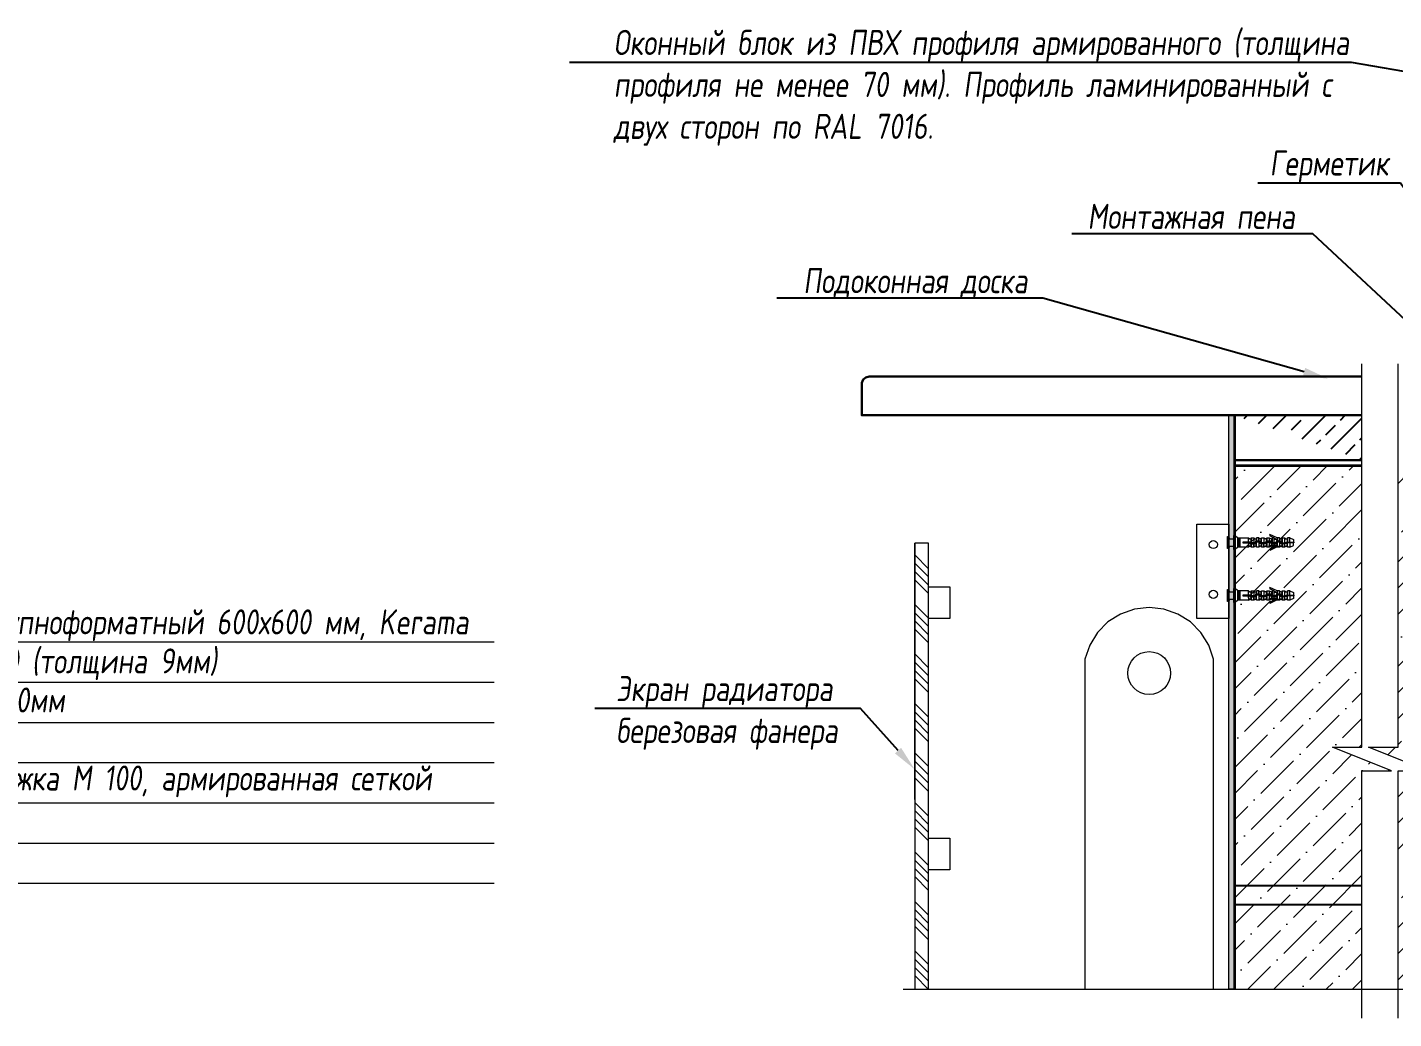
# Model space of a CAD drawing. Header units: millimetres. Extents: x 215300 to 349394, y -116838 to -1602.
# Drawn here: x 347523 to 348466, y -3266 to -2582 of the extents above; entities that cross this region are included whole.
import ezdxf
from ezdxf import colors
from ezdxf.entities.mleader import LeaderData, LeaderLine
from ezdxf.math import Vec2, Vec3

# ---------------------------------------------------------------- set-up
doc = ezdxf.new("R2010")
doc.units = ezdxf.units.MM
for name, color, linetype, lineweight in [('+АР_Размеры', 252, 'Continuous', 9), ('_Штриховки', 250, 'Continuous', 13), ('PDF _Геометрия', 7, 'Continuous', 0), ('TN-СТЯЖКА', 252, 'Continuous', 15), ('АР_Перекрытие', 250, 'Continuous', 30), ('АР_Тонкие', 250, 'Continuous', 5), ('Рисунок', 6, 'Continuous', 35)]:
    doc.layers.add(name, color=color, linetype=linetype, lineweight=lineweight)
doc.layers.add('Тонкая', color=7, linetype='Continuous')
doc.styles.add('Архитект', font='isocpeur.ttf', dxfattribs={"width": 0.8, "oblique": 8})

msp = doc.modelspace()

# ---------------------------------------------------------------- hatches: boundary and pattern name
h = msp.add_hatch()
h.set_pattern_fill('AR-CONC', scale=0.040159, angle=180, style=0)
h.set_pattern_definition([(130, (564129.9254, 141879.502), (-7.31642068, -0.64010356), [0.7650359, -8.415395]), (185, (564129.9254, 141879.502), (1.41532952, 7.67271352), [0.61202873, -6.732316]), (79.549, (564129.316, 141879.4485), (-5.9011176, 7.03257504), [0.65018012, -7.15198137]), (133.8158, (564129.925, 141881.542), (-10.88636224, -1.6883932), [1.14755386, -12.6230925]), (83.3644, (564129.018, 141881.401), (-9.5340034, 9.9364533), [0.9752702, -10.72797206]), (188.816, (564129.925, 141881.542), (-9.5340183, 9.9364357), [0.9180431, -10.098474]), (159, (564128.9054, 141881.032), (-6.08875735, -4.10691832), [0.7650359, -8.415395]), (214, (564128.905, 141881.032), (-2.48193024, 7.39687182), [0.61202873, -6.732316]), (108.5486, (564128.398, 141880.69), (-8.57067082, 3.28996997), [0.65018012, -7.15198137]), (142.5, (564129.9254, 141879.5018), (-0.124036346, 3.395676697), [0, -6.650712175, 0, -6.83432079, 0, -6.7578172]), (172.5, (564129.9254, 141879.502), (-2.68343524, 4.023188304), [0, -3.8965829, 0, -6.49770499, 0, -2.575620896]), (212.5, (564132.2, 141879.5018), (-5.445232248, -0.230062723), [0, -2.5501197, 0, -7.95637346, 0, -10.557495554]), (222.5, (564133.22, 141879.502), (-5.94877391, 1.02111174), [0, -3.31515561, 0, -5.28384802, 0, -7.497351915])])
h.paths.add_polyline_path([(348352.162, -3246.146), (348356.097, -3246.146), (348356.097, -2849.811), (348352.162, -2849.811)])
h = msp.add_hatch()
h.set_pattern_fill('ANSI33', color=256, scale=3.011952, style=0)
h.set_pattern_definition([(45, (285319.19, -28001.22), (-13.524052, 13.524052), []), (45, (285332.714, -28001.22), (-13.524052, 13.524052), [9.562949, -4.7814744])])
edge = h.paths.add_edge_path()
edge.add_line((348444.081, -2849.811), (348444.081, -2880.879))
edge.add_line((348357.272, -2880.879), (348445.099, -2880.879))
edge.add_line((348356.097, -2849.811), (348356.097, -2880.879))
edge.add_line((348357.071, -2849.811), (348444.771, -2849.811))
at = {"layer": '_Штриховки'}
h = msp.add_hatch(dxfattribs=at)
h.set_pattern_fill('ANSI36', color=256, scale=4.015937, style=0)
h.set_pattern_definition([(45, (341670.863, -5053.936), (6.762026, 24.794095), [31.876496, -6.3753, 0, -6.3753])])
h.paths.add_polyline_path([(348356.097, -2884.602), (348444.081, -2884.602), (348444.081, -3079.095), (348423.776, -3079.095), (348464.386, -3095.284), (348444.081, -3095.284), (348444.081, -3246.146), (348356.097, -3246.146)])
h = msp.add_hatch(dxfattribs=at)
h.set_pattern_fill('ANSI36', color=256, scale=4.015937, style=0)
h.set_pattern_definition([(45, (341695.766, -5053.936), (6.762026, 24.794095), [31.876496, -6.3753, 0, -6.3753])])
h.paths.add_polyline_path([(348699.964, -2884.602), (348468.985, -2884.602), (348468.985, -3079.095), (348448.679, -3079.095), (348489.29, -3095.284), (348468.985, -3095.284), (348468.985, -3246.146), (348699.964, -3246.146), (348699.964, -3145.611), (348581.493, -3145.611), (348576.671, -3140.789), (348581.493, -3135.966), (348699.964, -3135.966)])

# ---------------------------------------------------------------- linework, layer by layer
at = {"layer": '+АР_Размеры', "ltscale": 100}
msp.add_line((348356.097, -2849.811, 0), (348356.097, -3096.715, 0), dxfattribs=at)
at = {"layer": '+АР_Размеры', "ltscale": 100, "elevation": 0}
for points in [[(348444.081, -3266.195), (348444.081, -3095.284), (348464.386, -3095.284), (348423.776, -3079.095), (348444.081, -3079.095), (348444.081, -2814.344)], [(348468.985, -3266.195), (348468.985, -3095.284), (348489.29, -3095.284), (348448.679, -3079.095), (348468.985, -3079.095), (348468.985, -2814.344)], [(348127.367, -3246.146), (348590.275, -3246.146), (348590.275, -3266.451), (348606.464, -3225.841), (348606.464, -3246.146), (348907.13, -3246.146)]]:
    msp.add_lwpolyline(points, dxfattribs=at)
at = {"lineweight": 30}
msp.add_line((348356.097, -2880.879, 0), (348444.081, -2880.879, 0), dxfattribs=at)
at = {"const_width": 0.602, "elevation": 0}
msp.add_lwpolyline([(348352.162, -3246.146), (348352.162, -2849.811)], dxfattribs=at)
at = {"layer": 'PDF _Геометрия', "lineweight": 18, "elevation": 0}
for points in [[(348352.162, -2990.231), (348330.203, -2990.231), (348330.203, -2925.064), (348352.162, -2925.064)], [(348351.316, -2941.82), (348351.316, -2933.603), (348351.646, -2933.603), (348351.646, -2941.82)], [(348144.967, -2968.318), (348159.617, -2968.318), (348159.617, -2990.167), (348144.967, -2990.167)], [(348351.316, -2978.413), (348351.316, -2970.2), (348351.646, -2970.2), (348351.646, -2978.413)], [(348144.967, -3141.758), (348159.617, -3141.758), (348159.617, -3163.607), (348144.967, -3163.607)]]:
    msp.add_lwpolyline(points, close=True, dxfattribs=at)
for points in [[(348387.131, -2936.726), (348387.131, -2934.592), (348385.487, -2934.592), (348380.558, -2932.288), (348380.228, -2932.948), (348385.487, -2935.577)], [(348135.481, -3115.057), (348135.481, -2938.209), (348135.481, -3246.146), (348144.967, -3246.146), (348144.967, -2938.209), (348135.481, -2938.209)], [(348144.443, -2938.209), (348144.967, -2938.729)], [(348352.631, -2935.082), (348355.75, -2935.082)], [(348352.631, -2940.34), (348355.75, -2940.34)], [(348358.379, -2940.831), (348356.574, -2942.64), (348355.75, -2942.64), (348355.75, -2932.783), (348356.574, -2932.783), (348358.379, -2934.588), (348365.772, -2934.588), (348366.757, -2935.082)], [(348356.574, -2942.64), (348356.574, -2932.783)], [(348366.757, -2940.34), (348365.772, -2940.831), (348358.379, -2940.831), (348358.379, -2934.592)], [(348359.039, -2940.831), (348359.039, -2934.592)], [(348359.364, -2940.831), (348359.364, -2934.592)], [(348359.694, -2934.592), (348359.694, -2940.835)], [(348360.024, -2940.831), (348360.024, -2934.592)], [(348367.742, -2937.382), (348361.993, -2937.382), (348361.993, -2938.041), (348366.922, -2938.041), (348366.922, -2938.696), (348371.196, -2938.696)], [(348365.772, -2937.382), (348365.772, -2934.592)], [(348365.772, -2938.041), (348365.772, -2940.835)], [(348367.742, -2940.831), (348367.742, -2938.861), (348367.742, -2939.846), (348367.742, -2940.34), (348366.427, -2940.34)], [(348366.432, -2935.082), (348367.742, -2935.082), (348367.742, -2935.577), (348367.742, -2938.041)], [(348367.742, -2935.082), (348367.742, -2934.592), (348369.386, -2934.592), (348369.386, -2938.041)], [(348370.536, -2936.726), (348374.81, -2936.726), (348370.536, -2936.726), (348370.536, -2938.041), (348367.742, -2938.041), (348367.742, -2937.382), (348367.742, -2934.592)], [(348369.386, -2940.831), (348367.742, -2940.831), (348367.742, -2940.34)], [(348369.386, -2934.592), (348370.206, -2935.082)], [(348370.206, -2940.34), (348369.386, -2940.831), (348369.386, -2938.696)], [(348371.25, -2935.581), (348370.046, -2935.082), (348371.196, -2935.082), (348371.356, -2934.592)], [(348378.424, -2938.696), (348374.15, -2938.696), (348374.15, -2937.382), (348371.196, -2937.382), (348371.196, -2939.846), (348371.196, -2940.34), (348370.046, -2940.34)], [(348371.196, -2935.082), (348371.196, -2935.577), (348371.196, -2936.726)], [(348373.82, -2940.34), (348372.836, -2940.831), (348371.356, -2940.831), (348371.196, -2940.34)], [(348372.836, -2936.726), (348372.836, -2934.592), (348371.356, -2934.592), (348371.356, -2936.726)], [(348371.356, -2940.831), (348371.356, -2938.861), (348371.356, -2937.382)], [(348372.836, -2934.592), (348373.82, -2935.082)], [(348372.836, -2937.382), (348372.836, -2940.835)], [(348374.81, -2938.041), (348374.81, -2935.577), (348374.81, -2935.082), (348373.656, -2935.082), (348374.864, -2935.581)], [(348376.45, -2940.831), (348374.81, -2940.831), (348374.81, -2938.696), (348374.81, -2939.846), (348374.81, -2940.34), (348373.66, -2940.34)], [(348381.873, -2936.726), (348377.764, -2936.726), (348377.764, -2938.041), (348374.81, -2938.041), (348374.81, -2934.592), (348376.45, -2934.592), (348376.45, -2938.041)], [(348374.81, -2935.082), (348374.81, -2934.592)], [(348374.81, -2940.831), (348374.81, -2940.34)], [(348376.45, -2934.592), (348377.434, -2935.082)], [(348377.434, -2940.34), (348376.45, -2940.831), (348376.45, -2938.696)], [(348378.424, -2935.082), (348378.424, -2935.577), (348378.424, -2936.726), (348378.424, -2934.592), (348378.424, -2935.082), (348377.109, -2935.082)], [(348380.064, -2939.846), (348379.738, -2939.846), (348379.738, -2940.835), (348378.424, -2940.835), (348378.424, -2937.382), (348378.424, -2939.846), (348378.424, -2940.34), (348377.109, -2940.34)], [(348378.424, -2934.592), (348379.738, -2934.592), (348380.064, -2934.592), (348381.873, -2935.412)], [(348378.424, -2937.382), (348381.213, -2937.382), (348381.213, -2938.696), (348385.487, -2938.696)], [(348378.424, -2940.835), (348378.424, -2940.34)], [(348383.843, -2939.846), (348383.348, -2940.831), (348382.038, -2940.831), (348381.873, -2940.011), (348380.064, -2940.831), (348379.734, -2940.831)], [(348380.064, -2934.592), (348380.064, -2936.726)], [(348380.064, -2937.382), (348380.064, -2939.846), (348381.873, -2939.846), (348382.038, -2939.846), (348382.038, -2938.696)], [(348392.55, -2938.696), (348388.441, -2938.696), (348388.441, -2937.382), (348385.487, -2937.382), (348385.487, -2939.681), (348385.487, -2940.34), (348386.472, -2940.34), (348380.558, -2943.134), (348380.228, -2942.475), (348385.487, -2939.846)], [(348389.101, -2936.726), (348384.827, -2936.726), (348384.827, -2938.041), (348381.873, -2938.041), (348381.873, -2935.412), (348382.038, -2934.592)], [(348381.873, -2939.846), (348381.873, -2938.696)], [(348383.513, -2938.041), (348383.513, -2935.082), (348383.352, -2934.592), (348382.038, -2934.592), (348382.038, -2938.041)], [(348382.038, -2939.846), (348383.513, -2939.846), (348383.843, -2939.846), (348384.007, -2939.681), (348385.487, -2939.681), (348385.487, -2937.382)], [(348385.487, -2934.592), (348385.487, -2935.742), (348385.487, -2936.726), (348385.487, -2935.742), (348384.007, -2935.742), (348383.513, -2935.082)], [(348383.513, -2939.846), (348383.513, -2938.696)], [(348388.116, -2940.34), (348387.127, -2940.831), (348385.487, -2940.831)], [(348387.131, -2934.592), (348388.116, -2935.082)], [(348387.131, -2937.382), (348387.131, -2940.835)], [(348387.786, -2935.082), (348389.101, -2935.082), (348389.101, -2935.577), (348389.101, -2938.041), (348389.101, -2934.592), (348390.745, -2934.592), (348390.745, -2938.041)], [(348390.745, -2940.831), (348389.101, -2940.831), (348389.101, -2938.696), (348389.101, -2939.846), (348389.101, -2940.34), (348387.786, -2940.34)], [(348389.101, -2935.082), (348389.101, -2934.592)], [(348389.101, -2938.041), (348391.895, -2938.041), (348391.895, -2937.382), (348396.988, -2937.382), (348396.988, -2938.041), (348392.55, -2938.041), (348392.55, -2939.846), (348392.715, -2940.34), (348391.4, -2940.34)], [(348389.101, -2940.831), (348389.101, -2940.34)], [(348390.745, -2934.592), (348391.73, -2935.082)], [(348391.73, -2940.34), (348390.745, -2940.831), (348390.745, -2938.696)], [(348392.715, -2935.082), (348392.55, -2935.577), (348392.55, -2937.382)], [(348394.359, -2937.382), (348394.359, -2934.592), (348392.715, -2934.592), (348392.715, -2937.382)], [(348392.715, -2940.831), (348392.715, -2938.041)], [(348394.359, -2940.835), (348392.715, -2940.835), (348392.715, -2940.34)], [(348394.359, -2934.592), (348396.823, -2935.577), (348396.823, -2937.382)], [(348394.359, -2938.041), (348394.359, -2940.835), (348396.823, -2939.846), (348396.823, -2938.041)], [(348135.481, -2946.329), (348144.967, -2955.815)], [(348135.481, -2952.023), (348144.967, -2961.508)], [(348135.481, -2957.717), (348144.967, -2967.202)], [(348135.481, -2963.41), (348144.967, -2972.896)], [(348358.379, -2977.428), (348356.574, -2979.237), (348355.75, -2979.237), (348355.75, -2969.38), (348356.574, -2969.38)], [(348365.772, -2973.979), (348365.772, -2971.184), (348358.379, -2971.184), (348356.574, -2969.38), (348356.574, -2979.237)], [(348387.131, -2973.323), (348387.131, -2971.184), (348385.487, -2971.184), (348380.558, -2968.885), (348380.228, -2969.544), (348385.487, -2972.169)], [(348352.631, -2971.679), (348355.75, -2971.679)], [(348352.631, -2976.937), (348355.75, -2976.937)], [(348365.772, -2977.428), (348358.379, -2977.428), (348358.379, -2971.184)], [(348359.039, -2977.428), (348359.039, -2971.184)], [(348359.364, -2977.428), (348359.364, -2971.184)], [(348359.694, -2971.184), (348359.694, -2977.428)], [(348360.024, -2977.428), (348360.024, -2971.184)], [(348367.742, -2973.979), (348361.993, -2973.979), (348361.993, -2974.634), (348366.922, -2974.634), (348366.922, -2975.293), (348371.196, -2975.293)], [(348365.772, -2971.184), (348366.757, -2971.679)], [(348365.772, -2974.634), (348365.772, -2977.428), (348366.757, -2976.937)], [(348367.742, -2977.428), (348367.742, -2975.458), (348367.742, -2976.443), (348367.742, -2976.937), (348366.427, -2976.937)], [(348366.432, -2971.679), (348367.742, -2971.679), (348367.742, -2972.174), (348367.742, -2974.634)], [(348367.742, -2971.679), (348367.742, -2971.184), (348369.386, -2971.184), (348369.386, -2974.634)], [(348370.536, -2973.323), (348374.81, -2973.323), (348370.536, -2973.323), (348370.536, -2974.634), (348367.742, -2974.634), (348367.742, -2973.979), (348367.742, -2971.184)], [(348369.386, -2977.428), (348367.742, -2977.428), (348367.742, -2976.937)], [(348369.386, -2971.184), (348370.206, -2971.679)], [(348370.206, -2976.937), (348369.386, -2977.428), (348369.386, -2975.293)], [(348371.25, -2972.174), (348370.046, -2971.679), (348371.196, -2971.679), (348371.356, -2971.184)], [(348378.424, -2975.293), (348374.15, -2975.293), (348374.15, -2973.979), (348371.196, -2973.979), (348371.196, -2976.443), (348371.196, -2976.937), (348370.046, -2976.937)], [(348371.196, -2971.679), (348371.196, -2972.169), (348371.196, -2973.323)], [(348372.836, -2977.428), (348371.356, -2977.428), (348371.196, -2976.937)], [(348372.836, -2973.323), (348372.836, -2971.184), (348371.356, -2971.184), (348371.356, -2973.323)], [(348371.356, -2977.428), (348371.356, -2975.458), (348371.356, -2973.979)], [(348372.836, -2971.184), (348373.82, -2971.679)], [(348372.836, -2973.979), (348372.836, -2977.428), (348373.82, -2976.937)], [(348374.81, -2974.634), (348374.81, -2972.169), (348374.81, -2971.679), (348373.656, -2971.679), (348374.864, -2972.174)], [(348376.45, -2977.428), (348374.81, -2977.428), (348374.81, -2975.293), (348374.81, -2976.443), (348374.81, -2976.937), (348373.66, -2976.937)], [(348381.873, -2973.323), (348377.764, -2973.323), (348377.764, -2974.634), (348374.81, -2974.634), (348374.81, -2971.184), (348376.45, -2971.184), (348376.45, -2974.634)], [(348374.81, -2971.679), (348374.81, -2971.184)], [(348374.81, -2977.428), (348374.81, -2976.937)], [(348376.45, -2971.184), (348377.434, -2971.679)], [(348377.434, -2976.937), (348376.45, -2977.428), (348376.45, -2975.293)], [(348378.424, -2971.679), (348378.424, -2972.169), (348378.424, -2973.323), (348378.424, -2971.184), (348378.424, -2971.679), (348377.109, -2971.679)], [(348380.064, -2976.443), (348379.738, -2976.443), (348379.738, -2977.428), (348378.424, -2977.428), (348378.424, -2973.979), (348378.424, -2976.443), (348378.424, -2976.937), (348377.109, -2976.937)], [(348378.424, -2971.184), (348379.738, -2971.184), (348380.064, -2971.184), (348381.873, -2972.009)], [(348378.424, -2973.979), (348381.213, -2973.979), (348381.213, -2975.293), (348385.487, -2975.293)], [(348378.424, -2977.428), (348378.424, -2976.937)], [(348383.843, -2976.443), (348383.348, -2977.428), (348382.038, -2977.428), (348381.873, -2976.608), (348380.064, -2977.428), (348379.734, -2977.428)], [(348380.064, -2971.184), (348380.064, -2973.323)], [(348380.064, -2973.979), (348380.064, -2976.443), (348381.873, -2976.443), (348382.038, -2976.443), (348382.038, -2975.293)], [(348392.55, -2975.293), (348388.441, -2975.293), (348388.441, -2973.979), (348385.487, -2973.979), (348385.487, -2976.278), (348385.487, -2976.937), (348386.472, -2976.937), (348380.558, -2979.727), (348380.228, -2979.072), (348385.487, -2976.443)], [(348389.101, -2973.323), (348384.827, -2973.323), (348384.827, -2974.634), (348381.873, -2974.634), (348381.873, -2972.009), (348382.038, -2971.184)], [(348381.873, -2976.443), (348381.873, -2975.293)], [(348383.513, -2974.634), (348383.513, -2971.679), (348383.352, -2971.184), (348382.038, -2971.184), (348382.038, -2974.634)], [(348382.038, -2976.443), (348383.513, -2976.443), (348383.843, -2976.443), (348384.007, -2976.278), (348385.487, -2976.278), (348385.487, -2973.979)], [(348385.487, -2971.184), (348385.487, -2972.334), (348385.487, -2973.323), (348385.487, -2972.334), (348384.007, -2972.334), (348383.513, -2971.679)], [(348383.513, -2976.443), (348383.513, -2975.293)], [(348388.116, -2976.937), (348387.127, -2977.428), (348385.487, -2977.428)], [(348387.131, -2971.184), (348388.116, -2971.679)], [(348387.131, -2973.979), (348387.131, -2977.428)], [(348387.786, -2971.679), (348389.101, -2971.679), (348389.101, -2972.174), (348389.101, -2974.638), (348391.895, -2974.638), (348391.895, -2973.979), (348396.988, -2973.979), (348396.988, -2974.638), (348392.55, -2974.638), (348392.55, -2976.443), (348392.715, -2976.937), (348391.4, -2976.937)], [(348390.745, -2977.428), (348389.101, -2977.428), (348389.101, -2975.293), (348389.101, -2976.443), (348389.101, -2976.937), (348387.786, -2976.937)], [(348389.101, -2974.634), (348389.101, -2971.184), (348390.745, -2971.184), (348390.745, -2974.634)], [(348389.101, -2971.679), (348389.101, -2971.184)], [(348389.101, -2977.428), (348389.101, -2976.937)], [(348390.745, -2971.184), (348391.73, -2971.679)], [(348391.73, -2976.937), (348390.745, -2977.428), (348390.745, -2975.293)], [(348392.715, -2971.679), (348392.55, -2972.169), (348392.55, -2973.979)], [(348394.359, -2973.979), (348394.359, -2971.184), (348392.715, -2971.184), (348392.715, -2973.979)], [(348394.359, -2974.634), (348394.359, -2977.428), (348392.715, -2977.428), (348392.715, -2974.634)], [(348392.715, -2977.428), (348392.715, -2976.937)], [(348394.359, -2971.184), (348396.823, -2972.169), (348396.823, -2973.979)], [(348396.823, -2974.634), (348396.823, -2976.443), (348394.359, -2977.428)], [(348135.481, -2980.491), (348144.967, -2989.977)], [(348135.481, -2986.185), (348144.967, -2995.67)], [(348341.577, -3246.146), (348341.577, -3018.292), (348338.308, -3008.587), (348332.932, -2999.861), (348325.745, -2992.571), (348317.1, -2987.07), (348307.439, -2983.661), (348297.262, -2982.504), (348287.085, -2983.661), (348277.424, -2987.07), (348268.779, -2992.571), (348261.592, -2999.861), (348256.224, -3008.587), (348252.947, -3018.292), (348252.947, -3246.146)], [(348135.481, -2991.879), (348144.967, -3001.364)], [(348135.481, -2997.573), (348144.967, -3007.058)], [(348135.481, -3014.654), (348144.967, -3024.139)], [(348135.481, -3020.347), (348144.967, -3029.833)], [(348135.481, -3026.041), (348144.967, -3035.526)], [(348135.481, -3031.735), (348144.967, -3041.22)], [(348135.481, -3048.816), (348144.967, -3058.301)], [(348135.481, -3054.51), (348144.967, -3063.995)], [(348135.481, -3060.203), (348144.967, -3069.689)], [(348135.481, -3065.897), (348144.967, -3075.382)], [(348135.481, -3082.982), (348144.967, -3092.463)], [(348135.481, -3088.676), (348144.967, -3098.161)], [(348135.481, -3094.37), (348144.967, -3103.855)], [(348135.481, -3100.064), (348144.967, -3109.549)], [(348135.481, -3117.145), (348144.967, -3126.63)], [(348135.481, -3122.838), (348144.967, -3132.324)], [(348135.481, -3128.532), (348144.967, -3138.017)], [(348135.481, -3134.226), (348144.967, -3143.711)], [(348135.481, -3151.307), (348144.967, -3160.792)], [(348135.481, -3157.001), (348144.967, -3166.486)], [(348135.481, -3162.694), (348144.967, -3172.18)], [(348135.481, -3168.388), (348144.967, -3177.873)], [(348135.481, -3185.473), (348144.967, -3194.954)], [(348135.481, -3191.167), (348144.967, -3200.652)], [(348135.481, -3196.861), (348144.967, -3206.346)], [(348135.481, -3202.555), (348144.967, -3212.04)], [(348135.481, -3219.636), (348144.967, -3229.121)], [(348135.481, -3225.329), (348144.967, -3234.815)], [(348135.481, -3231.023), (348144.967, -3240.508)], [(348135.481, -3236.717), (348144.967, -3246.202)]]:
    msp.add_lwpolyline(points, dxfattribs=at)
for points in [[(348392.668, -2935.594, 0.0009232), (348391.4, -2935.082), (348392.715, -2935.082), (348392.715, -2934.592)], [(348392.668, -2972.186, 0.0031436), (348391.4, -2971.679), (348392.715, -2971.679), (348392.715, -2971.184)]]:
    msp.add_lwpolyline(points, format="xyb", dxfattribs=at)
at = {"layer": 'PDF _Геометрия', "lineweight": 18}
for centre, radius in [((348341.563, -2939.12, 0), 2.808), ((348341.567, -2973.49, 0), 2.804), ((348297.26, -3027.838, 0), 14.818)]:
    msp.add_circle(centre, radius, dxfattribs=at)
for centre, radius, start, end in [((348356.684, -2931.201, 0), 5.539, 206.671893, 224.914822), ((348356.723, -2944.422, 0), 5.592, 135.108813, 153.141552), ((348231.854, -3267.306, 0), 358.501, 67.715252, 67.924626), ((366991.186, -49005.168, 0), 49687.341, 112.0126338, 112.0141164), ((348500.928, -3263.52, 0), 348.557, 111.83706, 112.049056), ((348506.646, -3268.743, 0), 354.188, 111.838674, 112.047301), ((348243.466, -3265.02, 0), 356.032, 67.715012, 67.925843), ((217226.038, 322587.063, 0), 350954.157, 291.94393501, 291.94414553), ((348360.773, -2871.371, 0), 74.311, 291.459449, 292.478633), ((348254.4, -3264.561, 0), 355.522, 67.71493, 67.926064), ((348364.373, -2871.976, 0), 73.695, 291.526022, 292.550658), ((348356.745, -2967.754, 0), 5.613, 206.793074, 224.793801), ((348356.807, -2981.068, 0), 5.689, 135.327396, 153.08589), ((348237.326, -3293.245, 0), 346.57, 67.884377, 68.100694), ((348314.159, -2846.666, 0), 140.548, 291.921387, 292.446176), ((348281.318, -2756.886, 0), 237.384, 291.957205, 292.268859), ((348285.894, -2759.251, 0), 234.831, 291.95544, 292.270483), ((348248.866, -3291.117, 0), 344.273, 67.884139, 68.101904), ((348324.878, -2846.309, 0), 140.864, 291.851431, 292.376611), ((210596.711, 338557.426, 0), 368282.88, 291.97148697, 291.97169263), ((348349.595, -3068.478, 0), 104.126, 67.632915, 68.352923), ((339260.723, 19577.521, 0), 24332.729, 292.0393435, 292.0424468)]:
    msp.add_arc(centre, radius, start, end, dxfattribs=at)
at = {"layer": 'TN-СТЯЖКА', "elevation": 0}
msp.add_lwpolyline([(348356.097, -3246.146), (348352.162, -3246.146), (348352.162, -2849.811), (348356.097, -2849.811)], close=True, dxfattribs=at)
at = {"layer": 'АР_Перекрытие', "lineweight": 30, "ltscale": 100, "elevation": 0}
msp.add_lwpolyline([(348444.081, -2849.811), (348098.932, -2849.811), (348098.932, -2827.429), (348099.896, -2825.282), (348101.691, -2823.756), (348103.965, -2823.151), (348444.081, -2823.151)], dxfattribs=at)
at = {"layer": 'АР_Тонкие'}
for p, q in [((347155.25, -3006.373, 0), (347845.189, -3006.373, 0)), ((347155.25, -3034.149, 0), (347845.189, -3034.149, 0)), ((347155.25, -3061.925, 0), (347845.189, -3061.925, 0)), ((347155.25, -3089.701, 0), (347845.189, -3089.701, 0)), ((347155.25, -3117.477, 0), (347845.189, -3117.477, 0)), ((347155.25, -3145.253, 0), (347845.189, -3145.253, 0))]:
    msp.add_line(p, q, dxfattribs=at)
at = {"layer": 'АР_Тонкие', "elevation": 0}
msp.add_lwpolyline([(347845.189, -3173.029), (347155.25, -3173.029), (347155.25, -3015.42), (347155.25, -3015.42), (347155.25, -2763.608)], dxfattribs=at)
at = {"layer": 'Рисунок'}
for p, q in [((348356.097, -2849.811, 0), (348356.097, -3246.146, 0)), ((348356.097, -2884.602, 0), (348444.081, -2884.602, 0))]:
    msp.add_line(p, q, dxfattribs=at)
at = {"layer": 'Тонкая', "ltscale": 100, "elevation": 0}
for points in [[(348444.081, -2884.468), (348356.097, -2884.602), (348356.097, -3174.592), (348444.081, -3174.592)], [(348356.097, -3246.146), (348356.097, -3187.671), (348444.081, -3187.671)]]:
    msp.add_lwpolyline(points, dxfattribs=at)

# ---------------------------------------------------------------- texts
at = {"layer": 'АР_Тонкие', "insert": (347165.502, -3237.385, 0), "char_height": 17.234145, "width": 676.8688, "attachment_point": 4, "line_spacing_factor": 0.938, "style": 'Архитект'}
msp.add_mtext('Облицовка площадки Керамогранит крупноформатный 600х600 мм, Kerama Marazzi Про Фьюче Антрацит DD640620 (толщина 9мм)\\PКлей плиточный                    - 10мм\\PГрунтовка глубокого проникновения\\PВыравнивающая цементно-песчаная стяжка М 100, армированная сеткой 100х100 - 30мм                                                                Ж.Б плита (см. раздел КР)\\P\\P\\P\\P\\P\\P\\P\\P\\P\\P\\P                               \\P                ', dxfattribs=at)

# ---------------------------------------------------------------- leaders
at = {"layer": 'АР_Тонкие'}
ml = msp.add_multileader_mtext('Standard', dxfattribs=at)
ml.set_content('\\pxqlsm1;Оконный блок из ПВХ профиля армированного (толщина профиля не менее 70 мм). Профиль ламинированный с двух сторон по RAL 7016.', color=256, style='Архитект')
ml.set_leader_properties()
ml.build(insert=Vec2(0, 0))
ml.multileader.update_dxf_attribs({"text_left_attachment_type": 6, "text_right_attachment_type": 6, "dogleg_length": 100, "arrow_head_size": 17.36})
ctx = ml.context
ctx.base_point, ctx.char_height, ctx.arrow_head_size, ctx.landing_gap_size, ctx.plane_origin, ctx.plane_x_axis = Vec3(348430.005, -2606.393, 0), 17.360005, 17.36, 1.736, Vec3(347153.392, -3574.986, 0), Vec3(-1, 0)
ctx.left_attachment, ctx.right_attachment = 6, 6
notes = []
notes.append((ctx, [(1, (1, 1, 0), (348436.949, -2606.393, 0), (-1, 0), 6.944, [(0, [(348602.255, -2635.002, 0)], 0, [])])]))
ctx.mtext.insert, ctx.mtext.width, ctx.mtext.defined_height, ctx.mtext.flow_direction = Vec3(347927.719, -2583.825, 0), 525.76428, 156.963, 5
ml = msp.add_multileader_mtext('Standard', dxfattribs=at)
ml.set_content('\\pxsm1,ql;Герметик', color=256, style='Архитект')
ml.set_leader_properties()
ml.build(insert=Vec2(0, 0))
ml.multileader.update_dxf_attribs({"text_left_attachment_type": 6, "text_right_attachment_type": 6, "dogleg_length": 100, "arrow_head_size": 17.36})
ctx = ml.context
ctx.base_point, ctx.char_height, ctx.arrow_head_size, ctx.landing_gap_size, ctx.plane_origin, ctx.plane_x_axis = Vec3(348463.668, -2689.574, 0), 17.36001, 17.36, 1.736, Vec3(346800.199, -3687.324, 0), Vec3(-1, 0)
ctx.left_attachment, ctx.right_attachment = 6, 6
notes.append((ctx, [(1, (1, 1, 0), (348470.612, -2689.574, 0), (-1, 0), 6.944, [(0, [(348560.033, -2818.078, 0)], 0, [])])]))
ctx.mtext.insert, ctx.mtext.width, ctx.mtext.defined_height, ctx.mtext.flow_direction = Vec3(348380.331, -2667.006, 0), 204.47894, 45.899, 5
ml = msp.add_multileader_mtext('Standard', dxfattribs=at)
ml.set_content('\\pxsm1,ql;Монтажная пена', color=256, style='Архитект')
ml.set_leader_properties()
ml.build(insert=Vec2(0, 0))
ml.multileader.update_dxf_attribs({"text_left_attachment_type": 6, "text_right_attachment_type": 6, "dogleg_length": 100, "arrow_head_size": 17.36})
ctx = ml.context
ctx.base_point, ctx.char_height, ctx.arrow_head_size, ctx.landing_gap_size, ctx.plane_origin, ctx.plane_x_axis = Vec3(348403.29, -2724.7, 0), 17.36001, 17.36, 1.736, Vec3(346776.555, -3727.463, 0), Vec3(-1, 0)
ctx.left_attachment, ctx.right_attachment = 6, 6
notes.append((ctx, [(1, (1, 1, 0), (348410.234, -2724.7, 0), (-1, 0), 6.944, [(0, [(348564.391, -2868.548, 0)], 0, [])])]))
ctx.mtext.insert, ctx.mtext.width, ctx.mtext.defined_height, ctx.mtext.flow_direction = Vec3(348254.679, -2703.868, 0), 194.55373, 50.332, 5
ml = msp.add_multileader_mtext('Standard', dxfattribs=at)
ml.set_content('\\pxsm1,ql;Подоконная доска', color=256, style='Архитект')
ml.set_leader_properties()
ml.build(insert=Vec2(0, 0))
ml.multileader.update_dxf_attribs({"text_left_attachment_type": 6, "text_right_attachment_type": 6, "dogleg_length": 100, "arrow_head_size": 17.36})
ctx = ml.context
ctx.base_point, ctx.char_height, ctx.arrow_head_size, ctx.landing_gap_size, ctx.plane_origin, ctx.plane_x_axis = Vec3(348216.815, -2769.115, 0), 17.36001, 17.36, 1.736, Vec3(346691.574, -3756.231, 0), Vec3(-1, 0)
ctx.left_attachment, ctx.right_attachment = 6, 6
notes.append((ctx, [(1, (1, 1, 0), (348223.759, -2769.115, 0), (-1, 0), 6.944, [(0, [(348420.877, -2824.645, 0)], 0, [])])]))
ctx.mtext.insert, ctx.mtext.width, ctx.mtext.defined_height, ctx.mtext.flow_direction = Vec3(348058.482, -2748.283, 0), 200.18767, 45.899, 5
ml = msp.add_multileader_mtext('Standard', dxfattribs=at)
ml.set_content('\\pxsm1,ql;Экран радиатора \\Pберезовая фанера', color=256, style='Архитект')
ml.set_leader_properties()
ml.build(insert=Vec2(0, 0))
ml.multileader.update_dxf_attribs({"text_left_attachment_type": 6, "text_right_attachment_type": 6, "dogleg_length": 100, "arrow_head_size": 17.36})
ctx = ml.context
ctx.base_point, ctx.char_height, ctx.arrow_head_size, ctx.landing_gap_size, ctx.plane_origin, ctx.plane_x_axis = Vec3(348091.169, -3052.401, 0), 17.36001, 17.36, 1.736, Vec3(346392.034, -4028.093, 0), Vec3(-1, 0)
ctx.left_attachment, ctx.right_attachment = 6, 6
notes.append((ctx, [(1, (1, 1, 0), (348098.113, -3052.401, 0), (-1, 0), 6.944, [(0, [(348135.481, -3094.37, 0)], 0, [])])]))
ctx.mtext.insert, ctx.mtext.width, ctx.mtext.defined_height, ctx.mtext.flow_direction = Vec3(347929.364, -3029.833, 0), 235.27284, 53.15, 5
for ctx, leaders in notes:
    for number, flags, end, landing, length, lines in leaders:
        leader = LeaderData()
        leader.index, (leader.has_last_leader_line, leader.has_dogleg_vector, leader.attachment_direction) = number, flags
        leader.last_leader_point, leader.dogleg_vector, leader.dogleg_length = Vec3(end), Vec3(landing), length
        for number, points, colour, breaks in lines:
            line = LeaderLine()
            line.index, line.vertices, line.color, line.breaks = number, Vec3.list(points), colors.encode_raw_color(colour), breaks
            leader.lines.append(line)
        ctx.leaders.append(leader)

doc.saveas('drawing.dxf')
